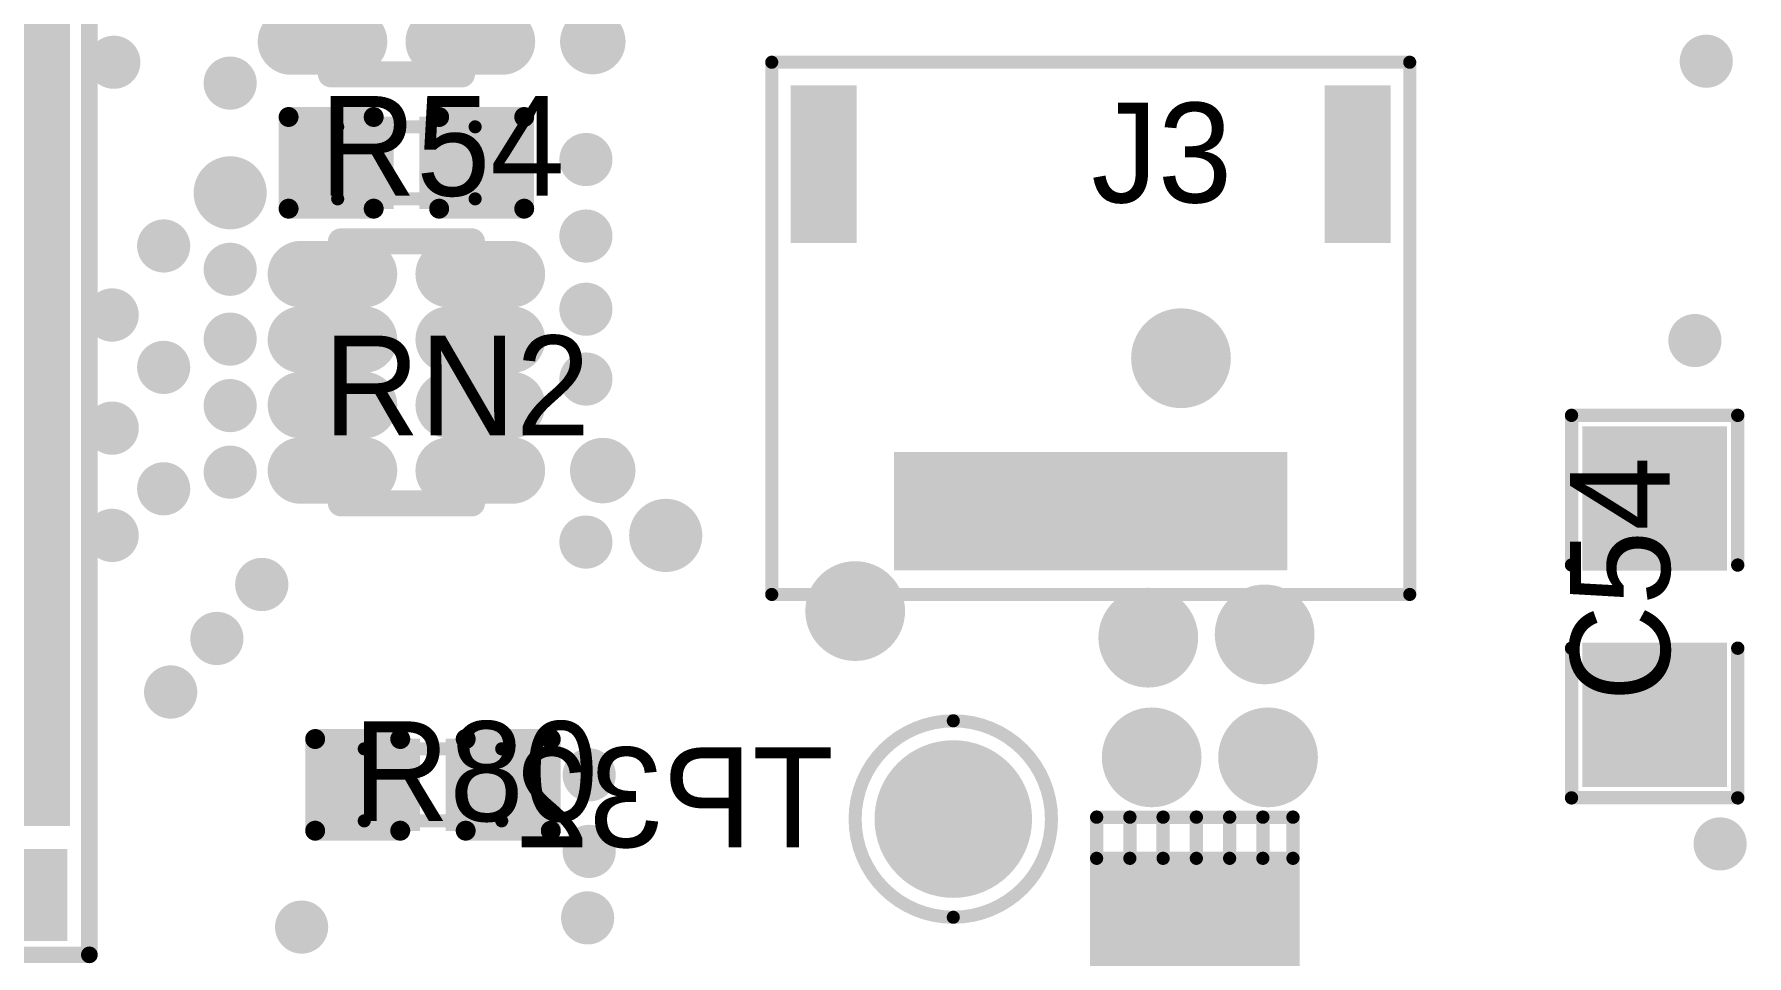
# Model space of a CAD drawing. Extents: x 722 to 1072, y 754 to 1061.
# Drawn here: x 769.14 to 782.22, y 1047.36 to 1054.39 of the extents above; entities that cross this region are included whole.
import ezdxf

# ---------------------------------------------------------------- set-up
doc = ezdxf.new("R2010")
doc.units = 0
doc.layers.get('0').update_dxf_attribs({"linetype": 'CONTINUOUS'})
for name, color, linetype in [('BOTTOMOVERLAY', 54, 'CONTINUOUS'), ('BOTTOMPASTE', 16, 'CONTINUOUS'), ('BOTTOMSOLDER', 6, 'CONTINUOUS'), ('MECHANICAL13', 56, 'CONTINUOUS'), ('MULTILAYER', 9, 'CONTINUOUS'), ('TOPOVERLAY', 2, 'CONTINUOUS'), ('TOPPASTE', 8, 'CONTINUOUS'), ('TOPSOLDER', 216, 'CONTINUOUS'), ('VIAHOLELAYER', 16, 'CONTINUOUS')]:
    doc.layers.add(name, color=color, linetype=linetype)

# ---------------------------------------------------------------- blocks, each defined once
blk = doc.blocks.new('C_0603_159')
at = {"layer": 'TOPOVERLAY', "const_width": 0.102}
for points in [[(-1.46, -0.635), (-1.46, 0.635)], [(-0.318, 0.635), (-1.46, 0.635)], [(1.46, 0.635), (0.318, 0.635)], [(1.46, -0.635), (1.46, 0.635)], [(-0.318, -0.635), (-1.46, -0.635)], [(1.46, -0.635), (0.318, -0.635)]]:
    blk.add_lwpolyline(points, dxfattribs=at)
at = {"layer": 'TOPOVERLAY', "const_width": 0.0508}
for points in [[(-1.486, 0.635, 1), (-1.435, 0.635, 1)], [(-1.486, 0.635, 1), (-1.435, 0.635, 1)], [(-0.343, 0.635, 1), (-0.292, 0.635, 1)], [(0.292, 0.635, 1), (0.343, 0.635, 1)], [(1.435, 0.635, 1), (1.486, 0.635, 1)], [(1.435, 0.635, 1), (1.486, 0.635, 1)], [(-1.486, -0.635, 1), (-1.435, -0.635, 1)], [(-1.486, -0.635, 1), (-1.435, -0.635, 1)], [(-0.343, -0.635, 1), (-0.292, -0.635, 1)], [(0.292, -0.635, 1), (0.343, -0.635, 1)], [(1.435, -0.635, 1), (1.486, -0.635, 1)], [(1.435, -0.635, 1), (1.486, -0.635, 1)]]:
    blk.add_lwpolyline(points, format="xyb", close=True, dxfattribs=at)
at = {"layer": 'TOPPASTE'}
for points in [[(-1.275, -0.45), (-0.376, -0.45), (-1.275, 0.45), (-0.376, 0.45)], [(0.376, -0.45), (1.275, -0.45), (0.376, 0.45), (1.275, 0.45)]]:
    blk.add_solid(points, dxfattribs=at)
at = {"layer": 'TOPSOLDER'}
for points in [[(-1.377, -0.552), (-0.274, -0.552), (-1.377, 0.552), (-0.274, 0.552)], [(0.274, -0.552), (1.377, -0.552), (0.274, 0.552), (1.377, 0.552)]]:
    blk.add_solid(points, dxfattribs=at)
blk = doc.blocks.new('SOD_123_203')
at = {"layer": 'TOPOVERLAY', "const_width": 0.102}
for points in [[(-2.1, 0.75), (-1.215, 0.75)], [(-2.1, 0.75), (-2.1, -0.75)], [(1.215, 0.75), (2.1, 0.75)], [(2.1, 0.75), (2.1, -0.75)], [(2.1, 0.75), (2.414, 0.75)], [(2.414, 0.75), (2.414, -0.75)], [(2.1, 0.496), (2.414, 0.496)], [(2.1, 0.242), (2.414, 0.242)], [(2.1, -0.012), (2.414, -0.012)], [(2.1, -0.266), (2.414, -0.266)], [(2.1, -0.52), (2.414, -0.52)], [(-2.1, -0.75), (-1.215, -0.75)], [(1.215, -0.75), (2.1, -0.75)], [(2.1, -0.75), (2.414, -0.75)]]:
    blk.add_lwpolyline(points, dxfattribs=at)
at = {"layer": 'TOPOVERLAY', "const_width": 0.0508}
for points in [[(-2.125, 0.75, 1), (-2.075, 0.75, 1)], [(-2.125, 0.75, 1), (-2.075, 0.75, 1)], [(-1.24, 0.75, 1), (-1.19, 0.75, 1)], [(1.19, 0.75, 1), (1.24, 0.75, 1)], [(2.075, 0.75, 1), (2.125, 0.75, 1)], [(2.075, 0.75, 1), (2.125, 0.75, 1)], [(2.075, 0.75, 1), (2.125, 0.75, 1)], [(2.389, 0.75, 1), (2.44, 0.75, 1)], [(2.389, 0.75, 1), (2.44, 0.75, 1)], [(2.075, 0.496, 1), (2.125, 0.496, 1)], [(2.389, 0.496, 1), (2.44, 0.496, 1)], [(2.075, 0.242, 1), (2.125, 0.242, 1)], [(2.389, 0.242, 1), (2.44, 0.242, 1)], [(2.075, -0.012, 1), (2.125, -0.012, 1)], [(2.389, -0.012, 1), (2.44, -0.012, 1)], [(2.075, -0.266, 1), (2.125, -0.266, 1)], [(2.389, -0.266, 1), (2.44, -0.266, 1)], [(2.075, -0.52, 1), (2.125, -0.52, 1)], [(2.389, -0.52, 1), (2.44, -0.52, 1)], [(-2.125, -0.75, 1), (-2.075, -0.75, 1)], [(-2.125, -0.75, 1), (-2.075, -0.75, 1)], [(-1.24, -0.75, 1), (-1.19, -0.75, 1)], [(1.19, -0.75, 1), (1.24, -0.75, 1)], [(2.075, -0.75, 1), (2.125, -0.75, 1)], [(2.075, -0.75, 1), (2.125, -0.75, 1)], [(2.075, -0.75, 1), (2.125, -0.75, 1)], [(2.389, -0.75, 1), (2.44, -0.75, 1)], [(2.389, -0.75, 1), (2.44, -0.75, 1)]]:
    blk.add_lwpolyline(points, format="xyb", close=True, dxfattribs=at)
at = {"layer": 'TOPPASTE'}
for points in [[(-1.95, -0.6), (-1.1, -0.6), (-1.95, 0.6), (-1.1, 0.6)], [(1.1, -0.6), (1.95, -0.6), (1.1, 0.6), (1.95, 0.6)]]:
    blk.add_solid(points, dxfattribs=at)
at = {"layer": 'TOPSOLDER'}
for points in [[(-2.052, -0.702), (-0.998, -0.702), (-2.052, 0.702), (-0.998, 0.702)], [(0.998, -0.702), (2.052, -0.702), (0.998, 0.702), (2.052, 0.702)]]:
    blk.add_solid(points, dxfattribs=at)
blk = doc.blocks.new('503480_0600_206')
at = {"layer": 'TOPOVERLAY'}
for points, const_width in [([(-2.104, -2.437), (-2.104, 2.437)], 0.1), ([(1.96, 2.437), (-2.104, 2.437)], 0.1), ([(1.96, -2.437), (1.96, 2.437)], 0.1), ([(2.468, 1.338), (2.087, 1.338)], 0.254), ([(1.96, -2.437), (-2.104, -2.437)], 0.1)]:
    blk.add_lwpolyline(points, dxfattribs=dict(at, const_width=const_width))
for points, const_width in [([(-2.129, 2.437, 1), (-2.079, 2.437, 1)], 0.05), ([(-2.129, 2.437, 1), (-2.079, 2.437, 1)], 0.05), ([(1.935, 2.437, 1), (1.985, 2.437, 1)], 0.05), ([(1.935, 2.437, 1), (1.985, 2.437, 1)], 0.05), ([(2.024, 1.338, 1), (2.151, 1.338, 1)], 0.127), ([(2.405, 1.338, 1), (2.532, 1.338, 1)], 0.127), ([(-2.129, -2.437, 1), (-2.079, -2.437, 1)], 0.05), ([(-2.129, -2.437, 1), (-2.079, -2.437, 1)], 0.05), ([(1.935, -2.437, 1), (1.985, -2.437, 1)], 0.05), ([(1.935, -2.437, 1), (1.985, -2.437, 1)], 0.05)]:
    blk.add_lwpolyline(points, format="xyb", close=True, dxfattribs=dict(at, const_width=const_width))
at = {"layer": 'TOPPASTE'}
for points in [[(-1.825, 1.89), (-0.825, 1.89), (-1.825, 2.19), (-0.825, 2.19)], [(0.975, 1.1), (1.675, 1.1), (0.975, 1.4), (1.675, 1.4)], [(0.975, 0.6), (1.675, 0.6), (0.975, 0.9), (1.675, 0.9)], [(0.975, 0.1), (1.675, 0.1), (0.975, 0.4), (1.675, 0.4)], [(0.975, -0.4), (1.675, -0.4), (0.975, -0.1), (1.675, -0.1)], [(0.975, -0.9), (1.675, -0.9), (0.975, -0.6), (1.675, -0.6)], [(0.975, -1.4), (1.675, -1.4), (0.975, -1.1), (1.675, -1.1)], [(-1.825, -2.19), (-0.825, -2.19), (-1.825, -1.89), (-0.825, -1.89)]]:
    blk.add_solid(points, dxfattribs=at)
at = {"layer": 'TOPSOLDER'}
for points in [[(-1.927, 1.788), (-0.723, 1.788), (-1.927, 2.292), (-0.723, 2.292)], [(0.873, 0.998), (1.777, 0.998), (0.873, 1.502), (1.777, 1.502)], [(0.873, 0.498), (1.777, 0.498), (0.873, 1.002), (1.777, 1.002)], [(0.873, -0.002), (1.777, -0.002), (0.873, 0.502), (1.777, 0.502)], [(0.873, -0.502), (1.777, -0.502), (0.873, 0.002), (1.777, 0.002)], [(0.873, -1.002), (1.777, -1.002), (0.873, -0.498), (1.777, -0.498)], [(0.873, -1.502), (1.777, -1.502), (0.873, -0.998), (1.777, -0.998)], [(-1.927, -2.292), (-0.723, -2.292), (-1.927, -1.788), (-0.723, -1.788)]]:
    blk.add_solid(points, dxfattribs=at)
blk = doc.blocks.new('R0402_247')
at = {"layer": 'MECHANICAL13', "const_width": 0.1}
for points in [[(-0.525, -0.275), (-0.525, 0.275)], [(-0.525, 0.275), (0.525, 0.275)], [(0.525, -0.275), (0.525, 0.275)], [(-0.525, -0.275), (0.525, -0.275)]]:
    blk.add_lwpolyline(points, dxfattribs=at)
at = {"layer": 'MECHANICAL13', "const_width": 0.05}
for points in [[(-0.55, 0.275, 1), (-0.5, 0.275, 1)], [(-0.55, 0.275, 1), (-0.5, 0.275, 1)], [(0.5, 0.275, 1), (0.55, 0.275, 1)], [(0.5, 0.275, 1), (0.55, 0.275, 1)], [(-0.55, -0.275, 1), (-0.5, -0.275, 1)], [(-0.55, -0.275, 1), (-0.5, -0.275, 1)], [(0.5, -0.275, 1), (0.55, -0.275, 1)], [(0.5, -0.275, 1), (0.55, -0.275, 1)]]:
    blk.add_lwpolyline(points, format="xyb", close=True, dxfattribs=at)
at = {"layer": 'TOPOVERLAY', "const_width": 0.152}
for points in [[(-0.9, -0.35), (-0.9, 0.35)], [(-0.9, 0.35), (-0.25, 0.35)], [(0.25, 0.35), (0.9, 0.35)], [(0.9, -0.35), (0.9, 0.35)], [(-0.9, -0.35), (-0.25, -0.35)], [(0.25, -0.35), (0.9, -0.35)]]:
    blk.add_lwpolyline(points, dxfattribs=at)
at = {"layer": 'TOPOVERLAY', "const_width": 0.0762}
for points in [[(-0.938, 0.35, 1), (-0.862, 0.35, 1)], [(-0.938, 0.35, 1), (-0.862, 0.35, 1)], [(-0.288, 0.35, 1), (-0.212, 0.35, 1)], [(0.212, 0.35, 1), (0.288, 0.35, 1)], [(0.862, 0.35, 1), (0.938, 0.35, 1)], [(0.862, 0.35, 1), (0.938, 0.35, 1)], [(-0.938, -0.35, 1), (-0.862, -0.35, 1)], [(-0.938, -0.35, 1), (-0.862, -0.35, 1)], [(-0.288, -0.35, 1), (-0.212, -0.35, 1)], [(0.212, -0.35, 1), (0.288, -0.35, 1)], [(0.862, -0.35, 1), (0.938, -0.35, 1)], [(0.862, -0.35, 1), (0.938, -0.35, 1)]]:
    blk.add_lwpolyline(points, format="xyb", close=True, dxfattribs=at)
at = {"layer": 'TOPPASTE'}
for points in [[(-0.2, -0.25), (-0.2, 0.25), (-0.8, -0.25), (-0.8, 0.25)], [(0.8, -0.25), (0.8, 0.25), (0.2, -0.25), (0.2, 0.25)]]:
    blk.add_solid(points, dxfattribs=at)
at = {"layer": 'TOPSOLDER'}
for points in [[(-0.098, -0.352), (-0.098, 0.352), (-0.902, -0.352), (-0.902, 0.352)], [(0.902, -0.352), (0.902, 0.352), (0.098, -0.352), (0.098, 0.352)]]:
    blk.add_solid(points, dxfattribs=at)
blk = doc.blocks.new('R_0402_262')
at = {"layer": 'MECHANICAL13', "const_width": 0.1}
for points in [[(0.525, 0.275), (-0.525, 0.275)], [(-0.525, 0.275), (-0.525, -0.275)], [(0.525, 0.275), (0.525, -0.275)], [(0.525, -0.275), (-0.525, -0.275)]]:
    blk.add_lwpolyline(points, dxfattribs=at)
at = {"layer": 'MECHANICAL13', "const_width": 0.05}
for points in [[(-0.55, 0.275, 1), (-0.5, 0.275, 1)], [(-0.55, 0.275, 1), (-0.5, 0.275, 1)], [(0.5, 0.275, 1), (0.55, 0.275, 1)], [(0.5, 0.275, 1), (0.55, 0.275, 1)], [(-0.55, -0.275, 1), (-0.5, -0.275, 1)], [(-0.55, -0.275, 1), (-0.5, -0.275, 1)], [(0.5, -0.275, 1), (0.55, -0.275, 1)], [(0.5, -0.275, 1), (0.55, -0.275, 1)]]:
    blk.add_lwpolyline(points, format="xyb", close=True, dxfattribs=at)
at = {"layer": 'TOPOVERLAY', "const_width": 0.152}
for points in [[(-0.25, 0.35), (-0.9, 0.35)], [(-0.9, 0.35), (-0.9, -0.35)], [(0.9, 0.35), (0.25, 0.35)], [(0.9, 0.35), (0.9, -0.35)], [(-0.25, -0.35), (-0.9, -0.35)], [(0.9, -0.35), (0.25, -0.35)]]:
    blk.add_lwpolyline(points, dxfattribs=at)
at = {"layer": 'TOPOVERLAY', "const_width": 0.0762}
for points in [[(-0.938, 0.35, 1), (-0.862, 0.35, 1)], [(-0.938, 0.35, 1), (-0.862, 0.35, 1)], [(-0.288, 0.35, 1), (-0.212, 0.35, 1)], [(0.212, 0.35, 1), (0.288, 0.35, 1)], [(0.862, 0.35, 1), (0.938, 0.35, 1)], [(0.862, 0.35, 1), (0.938, 0.35, 1)], [(-0.938, -0.35, 1), (-0.862, -0.35, 1)], [(-0.938, -0.35, 1), (-0.862, -0.35, 1)], [(-0.288, -0.35, 1), (-0.212, -0.35, 1)], [(0.212, -0.35, 1), (0.288, -0.35, 1)], [(0.862, -0.35, 1), (0.938, -0.35, 1)], [(0.862, -0.35, 1), (0.938, -0.35, 1)]]:
    blk.add_lwpolyline(points, format="xyb", close=True, dxfattribs=at)
at = {"layer": 'TOPPASTE'}
for points in [[(-0.2, -0.25), (-0.2, 0.25), (-0.8, -0.25), (-0.8, 0.25)], [(0.8, -0.25), (0.8, 0.25), (0.2, -0.25), (0.2, 0.25)]]:
    blk.add_solid(points, dxfattribs=at)
at = {"layer": 'TOPSOLDER'}
for points in [[(-0.098, -0.352), (-0.098, 0.352), (-0.902, -0.352), (-0.902, 0.352)], [(0.902, -0.352), (0.902, 0.352), (0.098, -0.352), (0.098, 0.352)]]:
    blk.add_solid(points, dxfattribs=at)
blk = doc.blocks.new('RCA50_8_3_280')
at = {"layer": 'TOPOVERLAY', "const_width": 0.2}
for points in [[(0.5, 1), (-0.5, 1)], [(0.375, 1), (-0.375, 1)], [(0.5, -1), (-0.5, -1)], [(0.375, -1), (-0.375, -1)]]:
    blk.add_lwpolyline(points, dxfattribs=at)
at = {"layer": 'TOPOVERLAY'}
for points, const_width in [([(-0.55, 1, 1), (-0.45, 1, 1)], 0.0999), ([(-0.425, 1, 1), (-0.325, 1, 1)], 0.0999), ([(0.325, 1, 1), (0.425, 1, 1)], 0.0999), ([(0.45, 1, 1), (0.55, 1, 1)], 0.0999), ([(-1.375, 0.75, 1), (-1.625, 0.75, 1)], 0.25), ([(-1.375, 0.75, 1), (-1.625, 0.75, 1)], 0.25), ([(-1.688, 0.75, 1), (-1.563, 0.75, 1)], 0.125), ([(-1.688, 0.75, 1), (-1.563, 0.75, 1)], 0.125), ([(-1.437, 0.75, 1), (-1.312, 0.75, 1)], 0.125), ([(-1.437, 0.75, 1), (-1.312, 0.75, 1)], 0.125), ([(-0.55, -1, 1), (-0.45, -1, 1)], 0.0999), ([(-0.425, -1, 1), (-0.325, -1, 1)], 0.0999), ([(0.325, -1, 1), (0.425, -1, 1)], 0.0999), ([(0.45, -1, 1), (0.55, -1, 1)], 0.0999)]:
    blk.add_lwpolyline(points, format="xyb", close=True, dxfattribs=dict(at, const_width=const_width))
at = {"layer": 'TOPPASTE', "const_width": 0.305}
for points in [[(-0.323, 0.75), (-0.806, 0.75)], [(0.806, 0.75), (0.324, 0.75)], [(-0.323, 0.25), (-0.806, 0.25)], [(0.806, 0.25), (0.324, 0.25)], [(-0.323, -0.25), (-0.806, -0.25)], [(0.806, -0.25), (0.324, -0.25)], [(-0.323, -0.75), (-0.806, -0.75)], [(0.806, -0.75), (0.324, -0.75)]]:
    blk.add_lwpolyline(points, dxfattribs=at)
at = {"layer": 'TOPPASTE', "const_width": 0.152}
for points in [[(-0.882, 0.75, 1), (-0.73, 0.75, 1)], [(-0.4, 0.75, 1), (-0.247, 0.75, 1)], [(0.248, 0.75, 1), (0.4, 0.75, 1)], [(0.73, 0.75, 1), (0.883, 0.75, 1)], [(-0.882, 0.25, 1), (-0.73, 0.25, 1)], [(-0.4, 0.25, 1), (-0.247, 0.25, 1)], [(0.248, 0.25, 1), (0.4, 0.25, 1)], [(0.73, 0.25, 1), (0.883, 0.25, 1)], [(-0.882, -0.25, 1), (-0.73, -0.25, 1)], [(-0.4, -0.25, 1), (-0.247, -0.25, 1)], [(0.248, -0.25, 1), (0.4, -0.25, 1)], [(0.73, -0.25, 1), (0.883, -0.25, 1)], [(-0.882, -0.75, 1), (-0.73, -0.75, 1)], [(-0.4, -0.75, 1), (-0.247, -0.75, 1)], [(0.248, -0.75, 1), (0.4, -0.75, 1)], [(0.73, -0.75, 1), (0.883, -0.75, 1)]]:
    blk.add_lwpolyline(points, format="xyb", close=True, dxfattribs=at)
at = {"layer": 'TOPSOLDER', "const_width": 0.508}
for points in [[(-0.323, 0.75), (-0.806, 0.75)], [(0.806, 0.75), (0.324, 0.75)], [(-0.323, 0.25), (-0.806, 0.25)], [(0.806, 0.25), (0.324, 0.25)], [(-0.323, -0.25), (-0.806, -0.25)], [(0.806, -0.25), (0.324, -0.25)], [(-0.323, -0.75), (-0.806, -0.75)], [(0.806, -0.75), (0.324, -0.75)]]:
    blk.add_lwpolyline(points, dxfattribs=at)
at = {"layer": 'TOPSOLDER', "const_width": 0.254}
for points in [[(-0.933, 0.75, 1), (-0.679, 0.75, 1)], [(-0.45, 0.75, 1), (-0.196, 0.75, 1)], [(0.197, 0.75, 1), (0.451, 0.75, 1)], [(0.679, 0.75, 1), (0.933, 0.75, 1)], [(-0.933, 0.25, 1), (-0.679, 0.25, 1)], [(-0.45, 0.25, 1), (-0.196, 0.25, 1)], [(0.197, 0.25, 1), (0.451, 0.25, 1)], [(0.679, 0.25, 1), (0.933, 0.25, 1)], [(-0.933, -0.25, 1), (-0.679, -0.25, 1)], [(-0.45, -0.25, 1), (-0.196, -0.25, 1)], [(0.197, -0.25, 1), (0.451, -0.25, 1)], [(0.679, -0.25, 1), (0.933, -0.25, 1)], [(-0.933, -0.75, 1), (-0.679, -0.75, 1)], [(-0.45, -0.75, 1), (-0.196, -0.75, 1)], [(0.197, -0.75, 1), (0.451, -0.75, 1)], [(0.679, -0.75, 1), (0.933, -0.75, 1)]]:
    blk.add_lwpolyline(points, format="xyb", close=True, dxfattribs=at)
blk = doc.blocks.new('503304_4240_292')
at = {"layer": 'TOPOVERLAY'}
for points, const_width in [([(-4, 1.778), (-4, 2.032)], 0.2), ([(5.207, 1.7), (-5.2, 1.7)], 0.127), ([(-5.2, -1.7), (-5.2, 1.7)], 0.127), ([(5.207, -1.7), (5.207, 1.7)], 0.127), ([(5.207, -1.7), (-5.2, -1.7)], 0.127)]:
    blk.add_lwpolyline(points, dxfattribs=dict(at, const_width=const_width))
for points, const_width in [([(-4.05, 2.032, 1), (-3.95, 2.032, 1)], 0.1), ([(-4.05, 1.778, 1), (-3.95, 1.778, 1)], 0.1), ([(-5.232, 1.7, 1), (-5.168, 1.7, 1)], 0.0635), ([(-5.232, 1.7, 1), (-5.168, 1.7, 1)], 0.0635), ([(5.175, 1.7, 1), (5.239, 1.7, 1)], 0.0635), ([(5.175, 1.7, 1), (5.239, 1.7, 1)], 0.0635), ([(-5.232, -1.7, 1), (-5.168, -1.7, 1)], 0.0635), ([(-5.232, -1.7, 1), (-5.168, -1.7, 1)], 0.0635), ([(5.175, -1.7, 1), (5.239, -1.7, 1)], 0.0635), ([(5.175, -1.7, 1), (5.239, -1.7, 1)], 0.0635)]:
    blk.add_lwpolyline(points, format="xyb", close=True, dxfattribs=dict(at, const_width=const_width))
at = {"layer": 'TOPPASTE'}
for points in [[(-3.88, 1), (-3.88, 1.45), (-4.12, 1), (-4.12, 1.45)], [(-3.48, 1), (-3.48, 1.45), (-3.72, 1), (-3.72, 1.45)], [(-3.08, 1), (-3.08, 1.45), (-3.32, 1), (-3.32, 1.45)], [(-2.68, 1), (-2.68, 1.45), (-2.92, 1), (-2.92, 1.45)], [(-2.28, 1), (-2.28, 1.45), (-2.52, 1), (-2.52, 1.45)], [(-1.88, 1), (-1.88, 1.45), (-2.12, 1), (-2.12, 1.45)], [(-1.48, 1), (-1.48, 1.45), (-1.72, 1), (-1.72, 1.45)], [(-1.08, 1), (-1.08, 1.45), (-1.32, 1), (-1.32, 1.45)], [(-0.68, 1), (-0.68, 1.45), (-0.92, 1), (-0.92, 1.45)], [(-0.28, 1), (-0.28, 1.45), (-0.52, 1), (-0.52, 1.45)], [(0.12, 1), (0.12, 1.45), (-0.12, 1), (-0.12, 1.45)], [(0.52, 1), (0.52, 1.45), (0.28, 1), (0.28, 1.45)], [(0.92, 1), (0.92, 1.45), (0.68, 1), (0.68, 1.45)], [(1.32, 1), (1.32, 1.45), (1.08, 1), (1.08, 1.45)], [(1.72, 1), (1.72, 1.45), (1.48, 1), (1.48, 1.45)], [(2.12, 1), (2.12, 1.45), (1.88, 1), (1.88, 1.45)], [(2.52, 1), (2.52, 1.45), (2.28, 1), (2.28, 1.45)], [(2.92, 1), (2.92, 1.45), (2.68, 1), (2.68, 1.45)], [(3.32, 1), (3.32, 1.45), (3.08, 1), (3.08, 1.45)], [(3.72, 1), (3.72, 1.45), (3.48, 1), (3.48, 1.45)], [(4.12, 1), (4.12, 1.45), (3.88, 1), (3.88, 1.45)], [(-4.5, 0.96), (-4.5, 1.43), (-5, 0.96), (-5, 1.43)], [(5, 0.96), (5, 1.43), (4.5, 0.96), (4.5, 1.43)], [(-3.825, 0.27), (-3.825, 1), (-4.175, 0.27), (-4.175, 1)], [(-3.425, 0.27), (-3.425, 1), (-3.775, 0.27), (-3.775, 1)], [(-3.025, 0.27), (-3.025, 1), (-3.375, 0.27), (-3.375, 1)], [(-2.625, 0.27), (-2.625, 1), (-2.975, 0.27), (-2.975, 1)], [(-2.225, 0.27), (-2.225, 1), (-2.575, 0.27), (-2.575, 1)], [(-1.825, 0.27), (-1.825, 1), (-2.175, 0.27), (-2.175, 1)], [(-1.425, 0.27), (-1.425, 1), (-1.775, 0.27), (-1.775, 1)], [(-1.025, 0.27), (-1.025, 1), (-1.375, 0.27), (-1.375, 1)], [(-0.625, 0.27), (-0.625, 1), (-0.975, 0.27), (-0.975, 1)], [(-0.225, 0.27), (-0.225, 1), (-0.575, 0.27), (-0.575, 1)], [(0.175, 0.27), (0.175, 1), (-0.175, 0.27), (-0.175, 1)], [(0.575, 0.27), (0.575, 1), (0.225, 0.27), (0.225, 1)], [(0.975, 0.27), (0.975, 1), (0.625, 0.27), (0.625, 1)], [(1.375, 0.27), (1.375, 1), (1.025, 0.27), (1.025, 1)], [(1.775, 0.27), (1.775, 1), (1.425, 0.27), (1.425, 1)], [(2.175, 0.27), (2.175, 1), (1.825, 0.27), (1.825, 1)], [(2.575, 0.27), (2.575, 1), (2.225, 0.27), (2.225, 1)], [(2.975, 0.27), (2.975, 1), (2.625, 0.27), (2.625, 1)], [(3.375, 0.27), (3.375, 1), (3.025, 0.27), (3.025, 1)], [(3.775, 0.27), (3.775, 1), (3.425, 0.27), (3.425, 1)], [(4.175, 0.27), (4.175, 1), (3.825, 0.27), (3.825, 1)], [(-3.825, -1), (-3.825, -0.27), (-4.175, -1), (-4.175, -0.27)], [(-3.425, -1), (-3.425, -0.27), (-3.775, -1), (-3.775, -0.27)], [(-3.025, -1), (-3.025, -0.27), (-3.375, -1), (-3.375, -0.27)], [(-2.975, -0.27), (-2.975, -1), (-2.625, -0.27), (-2.625, -1)], [(-2.575, -0.27), (-2.575, -1), (-2.225, -0.27), (-2.225, -1)], [(-2.175, -0.27), (-2.175, -1), (-1.825, -0.27), (-1.825, -1)], [(-1.775, -0.27), (-1.775, -1), (-1.425, -0.27), (-1.425, -1)], [(-1.375, -0.27), (-1.375, -1), (-1.025, -0.27), (-1.025, -1)], [(-0.975, -0.27), (-0.975, -1), (-0.625, -0.27), (-0.625, -1)], [(-0.575, -0.27), (-0.575, -1), (-0.225, -0.27), (-0.225, -1)], [(-0.175, -0.27), (-0.175, -1), (0.175, -0.27), (0.175, -1)], [(0.225, -0.27), (0.225, -1), (0.575, -0.27), (0.575, -1)], [(0.625, -0.27), (0.625, -1), (0.975, -0.27), (0.975, -1)], [(1.025, -0.27), (1.025, -1), (1.375, -0.27), (1.375, -1)], [(1.425, -0.27), (1.425, -1), (1.775, -0.27), (1.775, -1)], [(1.825, -0.27), (1.825, -1), (2.175, -0.27), (2.175, -1)], [(2.225, -0.27), (2.225, -1), (2.575, -0.27), (2.575, -1)], [(2.625, -0.27), (2.625, -1), (2.975, -0.27), (2.975, -1)], [(3.025, -0.27), (3.025, -1), (3.375, -0.27), (3.375, -1)], [(3.425, -0.27), (3.425, -1), (3.775, -0.27), (3.775, -1)], [(3.825, -0.27), (3.825, -1), (4.175, -0.27), (4.175, -1)], [(-4.5, -1.43), (-4.5, -0.96), (-5, -1.43), (-5, -0.96)], [(-3.88, -1.45), (-3.88, -1), (-4.12, -1.45), (-4.12, -1)], [(-3.48, -1.45), (-3.48, -1), (-3.72, -1.45), (-3.72, -1)], [(-3.08, -1.45), (-3.08, -1), (-3.32, -1.45), (-3.32, -1)], [(-2.92, -1), (-2.92, -1.45), (-2.68, -1), (-2.68, -1.45)], [(-2.52, -1), (-2.52, -1.45), (-2.28, -1), (-2.28, -1.45)], [(-2.12, -1), (-2.12, -1.45), (-1.88, -1), (-1.88, -1.45)], [(-1.72, -1), (-1.72, -1.45), (-1.48, -1), (-1.48, -1.45)], [(-1.32, -1), (-1.32, -1.45), (-1.08, -1), (-1.08, -1.45)], [(-0.92, -1), (-0.92, -1.45), (-0.68, -1), (-0.68, -1.45)], [(-0.52, -1), (-0.52, -1.45), (-0.28, -1), (-0.28, -1.45)], [(-0.12, -1), (-0.12, -1.45), (0.12, -1), (0.12, -1.45)], [(0.28, -1), (0.28, -1.45), (0.52, -1), (0.52, -1.45)], [(0.68, -1), (0.68, -1.45), (0.92, -1), (0.92, -1.45)], [(1.08, -1), (1.08, -1.45), (1.32, -1), (1.32, -1.45)], [(1.48, -1), (1.48, -1.45), (1.72, -1), (1.72, -1.45)], [(1.88, -1), (1.88, -1.45), (2.12, -1), (2.12, -1.45)], [(2.28, -1), (2.28, -1.45), (2.52, -1), (2.52, -1.45)], [(2.68, -1), (2.68, -1.45), (2.92, -1), (2.92, -1.45)], [(3.08, -1), (3.08, -1.45), (3.32, -1), (3.32, -1.45)], [(3.48, -1), (3.48, -1.45), (3.72, -1), (3.72, -1.45)], [(3.88, -1), (3.88, -1.45), (4.12, -1), (4.12, -1.45)], [(5, -1.43), (5, -0.96), (4.5, -1.43), (4.5, -0.96)]]:
    blk.add_solid(points, dxfattribs=at)
at = {"layer": 'TOPSOLDER'}
for points in [[(-4.398, 0.858), (-4.398, 1.532), (-5.102, 0.858), (-5.102, 1.532)], [(-3.778, 0.898), (-3.778, 1.552), (-4.222, 0.898), (-4.222, 1.552)], [(-3.378, 0.898), (-3.378, 1.552), (-3.822, 0.898), (-3.822, 1.552)], [(-2.978, 0.898), (-2.978, 1.552), (-3.422, 0.898), (-3.422, 1.552)], [(-2.578, 0.898), (-2.578, 1.552), (-3.022, 0.898), (-3.022, 1.552)], [(-2.178, 0.898), (-2.178, 1.552), (-2.622, 0.898), (-2.622, 1.552)], [(-1.778, 0.898), (-1.778, 1.552), (-2.222, 0.898), (-2.222, 1.552)], [(-1.378, 0.898), (-1.378, 1.552), (-1.822, 0.898), (-1.822, 1.552)], [(-0.978, 0.898), (-0.978, 1.552), (-1.422, 0.898), (-1.422, 1.552)], [(-0.578, 0.898), (-0.578, 1.552), (-1.022, 0.898), (-1.022, 1.552)], [(-0.178, 0.898), (-0.178, 1.552), (-0.622, 0.898), (-0.622, 1.552)], [(0.222, 0.898), (0.222, 1.552), (-0.222, 0.898), (-0.222, 1.552)], [(0.622, 0.898), (0.622, 1.552), (0.178, 0.898), (0.178, 1.552)], [(1.022, 0.898), (1.022, 1.552), (0.578, 0.898), (0.578, 1.552)], [(1.422, 0.898), (1.422, 1.552), (0.978, 0.898), (0.978, 1.552)], [(1.822, 0.898), (1.822, 1.552), (1.378, 0.898), (1.378, 1.552)], [(2.222, 0.898), (2.222, 1.552), (1.778, 0.898), (1.778, 1.552)], [(2.622, 0.898), (2.622, 1.552), (2.178, 0.898), (2.178, 1.552)], [(3.022, 0.898), (3.022, 1.552), (2.578, 0.898), (2.578, 1.552)], [(3.422, 0.898), (3.422, 1.552), (2.978, 0.898), (2.978, 1.552)], [(3.822, 0.898), (3.822, 1.552), (3.378, 0.898), (3.378, 1.552)], [(4.222, 0.898), (4.222, 1.552), (3.778, 0.898), (3.778, 1.552)], [(5.102, 0.858), (5.102, 1.532), (4.398, 0.858), (4.398, 1.532)], [(-3.723, 0.168), (-3.723, 1.102), (-4.277, 0.168), (-4.277, 1.102)], [(-3.323, 0.168), (-3.323, 1.102), (-3.877, 0.168), (-3.877, 1.102)], [(-2.923, 0.168), (-2.923, 1.102), (-3.477, 0.168), (-3.477, 1.102)], [(-2.523, 0.168), (-2.523, 1.102), (-3.077, 0.168), (-3.077, 1.102)], [(-2.123, 0.168), (-2.123, 1.102), (-2.677, 0.168), (-2.677, 1.102)], [(-1.723, 0.168), (-1.723, 1.102), (-2.277, 0.168), (-2.277, 1.102)], [(-1.323, 0.168), (-1.323, 1.102), (-1.877, 0.168), (-1.877, 1.102)], [(-0.923, 0.168), (-0.923, 1.102), (-1.477, 0.168), (-1.477, 1.102)], [(-0.523, 0.168), (-0.523, 1.102), (-1.077, 0.168), (-1.077, 1.102)], [(-0.123, 0.168), (-0.123, 1.102), (-0.677, 0.168), (-0.677, 1.102)], [(0.277, 0.168), (0.277, 1.102), (-0.277, 0.168), (-0.277, 1.102)], [(0.677, 0.168), (0.677, 1.102), (0.123, 0.168), (0.123, 1.102)], [(1.077, 0.168), (1.077, 1.102), (0.523, 0.168), (0.523, 1.102)], [(1.477, 0.168), (1.477, 1.102), (0.923, 0.168), (0.923, 1.102)], [(1.877, 0.168), (1.877, 1.102), (1.323, 0.168), (1.323, 1.102)], [(2.277, 0.168), (2.277, 1.102), (1.723, 0.168), (1.723, 1.102)], [(2.677, 0.168), (2.677, 1.102), (2.123, 0.168), (2.123, 1.102)], [(3.077, 0.168), (3.077, 1.102), (2.523, 0.168), (2.523, 1.102)], [(3.477, 0.168), (3.477, 1.102), (2.923, 0.168), (2.923, 1.102)], [(3.877, 0.168), (3.877, 1.102), (3.323, 0.168), (3.323, 1.102)], [(4.277, 0.168), (4.277, 1.102), (3.723, 0.168), (3.723, 1.102)], [(-3.723, -1.102), (-3.723, -0.168), (-4.277, -1.102), (-4.277, -0.168)], [(-3.323, -1.102), (-3.323, -0.168), (-3.877, -1.102), (-3.877, -0.168)], [(-2.923, -1.102), (-2.923, -0.168), (-3.477, -1.102), (-3.477, -0.168)], [(-3.077, -0.168), (-3.077, -1.102), (-2.523, -0.168), (-2.523, -1.102)], [(-2.677, -0.168), (-2.677, -1.102), (-2.123, -0.168), (-2.123, -1.102)], [(-2.277, -0.168), (-2.277, -1.102), (-1.723, -0.168), (-1.723, -1.102)], [(-1.877, -0.168), (-1.877, -1.102), (-1.323, -0.168), (-1.323, -1.102)], [(-1.477, -0.168), (-1.477, -1.102), (-0.923, -0.168), (-0.923, -1.102)], [(-1.077, -0.168), (-1.077, -1.102), (-0.523, -0.168), (-0.523, -1.102)], [(-0.677, -0.168), (-0.677, -1.102), (-0.123, -0.168), (-0.123, -1.102)], [(-0.277, -0.168), (-0.277, -1.102), (0.277, -0.168), (0.277, -1.102)], [(0.123, -0.168), (0.123, -1.102), (0.677, -0.168), (0.677, -1.102)], [(0.523, -0.168), (0.523, -1.102), (1.077, -0.168), (1.077, -1.102)], [(0.923, -0.168), (0.923, -1.102), (1.477, -0.168), (1.477, -1.102)], [(1.323, -0.168), (1.323, -1.102), (1.877, -0.168), (1.877, -1.102)], [(1.723, -0.168), (1.723, -1.102), (2.277, -0.168), (2.277, -1.102)], [(2.123, -0.168), (2.123, -1.102), (2.677, -0.168), (2.677, -1.102)], [(2.523, -0.168), (2.523, -1.102), (3.077, -0.168), (3.077, -1.102)], [(2.923, -0.168), (2.923, -1.102), (3.477, -0.168), (3.477, -1.102)], [(3.323, -0.168), (3.323, -1.102), (3.877, -0.168), (3.877, -1.102)], [(3.723, -0.168), (3.723, -1.102), (4.277, -0.168), (4.277, -1.102)], [(-4.398, -1.532), (-4.398, -0.858), (-5.102, -1.532), (-5.102, -0.858)], [(-3.778, -1.552), (-3.778, -0.898), (-4.222, -1.552), (-4.222, -0.898)], [(-3.378, -1.552), (-3.378, -0.898), (-3.822, -1.552), (-3.822, -0.898)], [(-2.978, -1.552), (-2.978, -0.898), (-3.422, -1.552), (-3.422, -0.898)], [(-3.022, -0.898), (-3.022, -1.552), (-2.578, -0.898), (-2.578, -1.552)], [(-2.622, -0.898), (-2.622, -1.552), (-2.178, -0.898), (-2.178, -1.552)], [(-2.222, -0.898), (-2.222, -1.552), (-1.778, -0.898), (-1.778, -1.552)], [(-1.822, -0.898), (-1.822, -1.552), (-1.378, -0.898), (-1.378, -1.552)], [(-1.422, -0.898), (-1.422, -1.552), (-0.978, -0.898), (-0.978, -1.552)], [(-1.022, -0.898), (-1.022, -1.552), (-0.578, -0.898), (-0.578, -1.552)], [(-0.622, -0.898), (-0.622, -1.552), (-0.178, -0.898), (-0.178, -1.552)], [(-0.222, -0.898), (-0.222, -1.552), (0.222, -0.898), (0.222, -1.552)], [(0.178, -0.898), (0.178, -1.552), (0.622, -0.898), (0.622, -1.552)], [(0.578, -0.898), (0.578, -1.552), (1.022, -0.898), (1.022, -1.552)], [(0.978, -0.898), (0.978, -1.552), (1.422, -0.898), (1.422, -1.552)], [(1.378, -0.898), (1.378, -1.552), (1.822, -0.898), (1.822, -1.552)], [(1.778, -0.898), (1.778, -1.552), (2.222, -0.898), (2.222, -1.552)], [(2.178, -0.898), (2.178, -1.552), (2.622, -0.898), (2.622, -1.552)], [(2.578, -0.898), (2.578, -1.552), (3.022, -0.898), (3.022, -1.552)], [(2.978, -0.898), (2.978, -1.552), (3.422, -0.898), (3.422, -1.552)], [(3.378, -0.898), (3.378, -1.552), (3.822, -0.898), (3.822, -1.552)], [(3.778, -0.898), (3.778, -1.552), (4.222, -0.898), (4.222, -1.552)], [(5.102, -1.532), (5.102, -0.858), (4.398, -1.532), (4.398, -0.858)]]:
    blk.add_solid(points, dxfattribs=at)
blk = doc.blocks.new('RCA50_8_3_295')
at = {"layer": 'TOPOVERLAY', "const_width": 0.2}
for points in [[(0.5, 1), (-0.5, 1)], [(0.375, 1), (-0.375, 1)], [(0.5, -1), (-0.5, -1)], [(0.375, -1), (-0.375, -1)]]:
    blk.add_lwpolyline(points, dxfattribs=at)
at = {"layer": 'TOPOVERLAY'}
for points, const_width in [([(-0.55, 1, 1), (-0.45, 1, 1)], 0.0999), ([(-0.425, 1, 1), (-0.325, 1, 1)], 0.0999), ([(0.325, 1, 1), (0.425, 1, 1)], 0.0999), ([(0.45, 1, 1), (0.55, 1, 1)], 0.0999), ([(-1.375, 0.75, 1), (-1.625, 0.75, 1)], 0.25), ([(-1.375, 0.75, 1), (-1.625, 0.75, 1)], 0.25), ([(-1.688, 0.75, 1), (-1.563, 0.75, 1)], 0.125), ([(-1.688, 0.75, 1), (-1.563, 0.75, 1)], 0.125), ([(-1.437, 0.75, 1), (-1.312, 0.75, 1)], 0.125), ([(-1.437, 0.75, 1), (-1.312, 0.75, 1)], 0.125), ([(-0.55, -1, 1), (-0.45, -1, 1)], 0.0999), ([(-0.425, -1, 1), (-0.325, -1, 1)], 0.0999), ([(0.325, -1, 1), (0.425, -1, 1)], 0.0999), ([(0.45, -1, 1), (0.55, -1, 1)], 0.0999)]:
    blk.add_lwpolyline(points, format="xyb", close=True, dxfattribs=dict(at, const_width=const_width))
at = {"layer": 'TOPPASTE', "const_width": 0.305}
for points in [[(-0.323, 0.75), (-0.806, 0.75)], [(0.806, 0.75), (0.324, 0.75)], [(-0.323, 0.25), (-0.806, 0.25)], [(0.806, 0.25), (0.324, 0.25)], [(-0.323, -0.25), (-0.806, -0.25)], [(0.806, -0.25), (0.324, -0.25)], [(-0.323, -0.75), (-0.806, -0.75)], [(0.806, -0.75), (0.324, -0.75)]]:
    blk.add_lwpolyline(points, dxfattribs=at)
at = {"layer": 'TOPPASTE', "const_width": 0.152}
for points in [[(-0.882, 0.75, 1), (-0.73, 0.75, 1)], [(-0.4, 0.75, 1), (-0.247, 0.75, 1)], [(0.248, 0.75, 1), (0.4, 0.75, 1)], [(0.73, 0.75, 1), (0.883, 0.75, 1)], [(-0.882, 0.25, 1), (-0.73, 0.25, 1)], [(-0.4, 0.25, 1), (-0.247, 0.25, 1)], [(0.248, 0.25, 1), (0.4, 0.25, 1)], [(0.73, 0.25, 1), (0.883, 0.25, 1)], [(-0.882, -0.25, 1), (-0.73, -0.25, 1)], [(-0.4, -0.25, 1), (-0.247, -0.25, 1)], [(0.248, -0.25, 1), (0.4, -0.25, 1)], [(0.73, -0.25, 1), (0.883, -0.25, 1)], [(-0.882, -0.75, 1), (-0.73, -0.75, 1)], [(-0.4, -0.75, 1), (-0.247, -0.75, 1)], [(0.248, -0.75, 1), (0.4, -0.75, 1)], [(0.73, -0.75, 1), (0.883, -0.75, 1)]]:
    blk.add_lwpolyline(points, format="xyb", close=True, dxfattribs=at)
at = {"layer": 'TOPSOLDER', "const_width": 0.508}
for points in [[(-0.323, 0.75), (-0.806, 0.75)], [(0.806, 0.75), (0.324, 0.75)], [(-0.323, 0.25), (-0.806, 0.25)], [(0.806, 0.25), (0.324, 0.25)], [(-0.323, -0.25), (-0.806, -0.25)], [(0.806, -0.25), (0.324, -0.25)], [(-0.323, -0.75), (-0.806, -0.75)], [(0.806, -0.75), (0.324, -0.75)]]:
    blk.add_lwpolyline(points, dxfattribs=at)
at = {"layer": 'TOPSOLDER', "const_width": 0.254}
for points in [[(-0.933, 0.75, 1), (-0.679, 0.75, 1)], [(-0.45, 0.75, 1), (-0.196, 0.75, 1)], [(0.197, 0.75, 1), (0.451, 0.75, 1)], [(0.679, 0.75, 1), (0.933, 0.75, 1)], [(-0.933, 0.25, 1), (-0.679, 0.25, 1)], [(-0.45, 0.25, 1), (-0.196, 0.25, 1)], [(0.197, 0.25, 1), (0.451, 0.25, 1)], [(0.679, 0.25, 1), (0.933, 0.25, 1)], [(-0.933, -0.25, 1), (-0.679, -0.25, 1)], [(-0.45, -0.25, 1), (-0.196, -0.25, 1)], [(0.197, -0.25, 1), (0.451, -0.25, 1)], [(0.679, -0.25, 1), (0.933, -0.25, 1)], [(-0.933, -0.75, 1), (-0.679, -0.75, 1)], [(-0.45, -0.75, 1), (-0.196, -0.75, 1)], [(0.197, -0.75, 1), (0.451, -0.75, 1)], [(0.679, -0.75, 1), (0.933, -0.75, 1)]]:
    blk.add_lwpolyline(points, format="xyb", close=True, dxfattribs=at)
blk = doc.blocks.new('TESTPOINT2_B_347')
at = {"layer": 'BOTTOMOVERLAY'}
for points, const_width in [([(0.75, 0, 1), (-0.75, 0, 1)], 0.1), ([(-0.775, 0, 1), (-0.725, 0, 1)], 0.05), ([(0.725, 0, 1), (0.775, 0, 1)], 0.05)]:
    blk.add_lwpolyline(points, format="xyb", close=True, dxfattribs=dict(at, const_width=const_width))
at = {"layer": 'BOTTOMPASTE', "const_width": 0.5}
blk.add_lwpolyline([(-0.25, 0, 1), (0.25, 0, 1)], format="xyb", close=True, dxfattribs=at)
at = {"layer": 'BOTTOMSOLDER', "const_width": 0.602}
blk.add_lwpolyline([(-0.301, 0, 1), (0.301, 0, 1)], format="xyb", close=True, dxfattribs=at)

msp = doc.modelspace()

# ---------------------------------------------------------------- linework, layer by layer
at = {"layer": 'MULTILAYER'}
for points, const_width in [([(769.648, 1054.178, 1), (769.851, 1054.178, 1)], 0.203), ([(781.814, 1054.186, 1), (782.017, 1054.186, 1)], 0.203), ([(770.537, 1054.019, 1), (770.74, 1054.019, 1)], 0.203), ([(773.255, 1053.435, 1), (773.458, 1053.435, 1)], 0.203), ([(770.499, 1053.181, 1), (770.778, 1053.181, 1)], 0.279), ([(773.255, 1052.851, 1), (773.458, 1052.851, 1)], 0.203), ([(770.029, 1052.775, 1), (770.232, 1052.775, 1)], 0.203), ([(770.537, 1052.597, 1), (770.74, 1052.597, 1)], 0.203), ([(769.635, 1052.248, 1), (769.839, 1052.248, 1)], 0.203), ([(773.255, 1052.292, 1), (773.458, 1052.292, 1)], 0.203), ([(770.537, 1052.064, 1), (770.74, 1052.064, 1)], 0.203), ([(777.712, 1051.918, 1), (778.093, 1051.918, 1)], 0.381), ([(781.727, 1052.053, 1), (781.93, 1052.053, 1)], 0.203), ([(770.029, 1051.848, 1), (770.232, 1051.848, 1)], 0.203), ([(773.255, 1051.759, 1), (773.458, 1051.759, 1)], 0.203), ([(770.537, 1051.556, 1), (770.74, 1051.556, 1)], 0.203), ([(769.635, 1051.384, 1), (769.839, 1051.384, 1)], 0.203), ([(770.537, 1051.048, 1), (770.74, 1051.048, 1)], 0.203), ([(770.029, 1050.921, 1), (770.232, 1050.921, 1)], 0.203), ([(773.826, 1050.565, 1), (774.106, 1050.565, 1)], 0.279), ([(769.635, 1050.565, 1), (769.839, 1050.565, 1)], 0.203), ([(773.255, 1050.514, 1), (773.458, 1050.514, 1)], 0.203), ([(770.778, 1050.19, 1), (770.982, 1050.19, 1)], 0.203), ([(775.223, 1049.987, 1), (775.604, 1049.987, 1)], 0.381), ([(777.462, 1049.784, 1), (777.843, 1049.784, 1)], 0.381), ([(778.351, 1049.809, 1), (778.732, 1049.809, 1)], 0.381), ([(770.435, 1049.778, 1), (770.639, 1049.778, 1)], 0.203), ([(770.082, 1049.369, 1), (770.286, 1049.369, 1)], 0.203), ([(777.488, 1048.87, 1), (777.869, 1048.87, 1)], 0.381), ([(778.377, 1048.87, 1), (778.758, 1048.87, 1)], 0.381), ([(773.28, 1048.736, 1), (773.483, 1048.736, 1)], 0.203), ([(773.28, 1048.152, 1), (773.483, 1048.152, 1)], 0.203), ([(781.92, 1048.209, 1), (782.123, 1048.209, 1)], 0.203), ([(773.268, 1047.644, 1), (773.471, 1047.644, 1)], 0.203), ([(771.083, 1047.574, 1), (771.286, 1047.574, 1)], 0.203)]:
    msp.add_lwpolyline(points, format="xyb", close=True, dxfattribs=dict(at, const_width=const_width))
at = {"layer": 'VIAHOLELAYER'}
for points, const_width in [([(769.698, 1054.178, 1), (769.8, 1054.178, 1)], 0.102), ([(781.865, 1054.186, 1), (781.967, 1054.186, 1)], 0.102), ([(770.588, 1054.019, 1), (770.689, 1054.019, 1)], 0.102), ([(773.306, 1053.435, 1), (773.407, 1053.435, 1)], 0.102), ([(770.562, 1053.181, 1), (770.715, 1053.181, 1)], 0.152), ([(773.306, 1052.851, 1), (773.407, 1052.851, 1)], 0.102), ([(770.08, 1052.775, 1), (770.181, 1052.775, 1)], 0.102), ([(770.588, 1052.597, 1), (770.689, 1052.597, 1)], 0.102), ([(773.306, 1052.292, 1), (773.407, 1052.292, 1)], 0.102), ([(769.686, 1052.248, 1), (769.788, 1052.248, 1)], 0.102), ([(770.588, 1052.064, 1), (770.689, 1052.064, 1)], 0.102), ([(777.788, 1051.918, 1), (778.017, 1051.918, 1)], 0.229), ([(781.778, 1052.053, 1), (781.88, 1052.053, 1)], 0.102), ([(770.08, 1051.848, 1), (770.181, 1051.848, 1)], 0.102), ([(773.306, 1051.759, 1), (773.407, 1051.759, 1)], 0.102), ([(770.588, 1051.556, 1), (770.689, 1051.556, 1)], 0.102), ([(769.686, 1051.384, 1), (769.788, 1051.384, 1)], 0.102), ([(770.588, 1051.048, 1), (770.689, 1051.048, 1)], 0.102), ([(770.08, 1050.921, 1), (770.181, 1050.921, 1)], 0.102), ([(773.89, 1050.565, 1), (774.042, 1050.565, 1)], 0.152), ([(769.686, 1050.565, 1), (769.788, 1050.565, 1)], 0.102), ([(773.306, 1050.514, 1), (773.407, 1050.514, 1)], 0.102), ([(770.829, 1050.19, 1), (770.931, 1050.19, 1)], 0.102), ([(775.299, 1049.987, 1), (775.528, 1049.987, 1)], 0.229), ([(778.427, 1049.809, 1), (778.656, 1049.809, 1)], 0.229), ([(777.538, 1049.784, 1), (777.767, 1049.784, 1)], 0.229), ([(770.486, 1049.778, 1), (770.588, 1049.778, 1)], 0.102), ([(770.133, 1049.369, 1), (770.235, 1049.369, 1)], 0.102), ([(777.564, 1048.87, 1), (777.792, 1048.87, 1)], 0.229), ([(778.453, 1048.87, 1), (778.681, 1048.87, 1)], 0.229), ([(773.331, 1048.736, 1), (773.433, 1048.736, 1)], 0.102), ([(773.331, 1048.152, 1), (773.433, 1048.152, 1)], 0.102), ([(781.971, 1048.209, 1), (782.072, 1048.209, 1)], 0.102), ([(773.318, 1047.644, 1), (773.42, 1047.644, 1)], 0.102), ([(771.134, 1047.574, 1), (771.236, 1047.574, 1)], 0.102)]:
    msp.add_lwpolyline(points, format="xyb", close=True, dxfattribs=dict(at, const_width=const_width))

# ---------------------------------------------------------------- block references
for name, p, rotation in [('503304_4240_292', (767.863, 1052.569), 270), ('RCA50_8_3_280', (771.909, 1055.086), 180), ('503480_0600_206', (777.213, 1052.074), 270), ('R0402_247', (771.985, 1053.41), 360), ('RCA50_8_3_295', (771.985, 1051.81), 180), ('C_0603_159', (781.521, 1050.021), 270), ('TESTPOINT2_B_347', (776.163, 1048.399), 270), ('R_0402_262', (772.188, 1048.66), 180), ('SOD_123_203', (778.008, 1045.999), 90)]:
    msp.add_blockref(name, p, dxfattribs=dict(rotation=rotation))

# ---------------------------------------------------------------- texts
at = {"layer": 'BOTTOMOVERLAY', "text_generation_flag": 2}
msp.add_text('TP32', height=0.762, dxfattribs=at).set_placement((775.249, 1048.184))
at = {"layer": 'TOPOVERLAY'}
for s, p in [('R54', (771.324, 1053.158)), ('J3', (777.217, 1053.107)), ('RN2', (771.35, 1051.329)), ('R80', (771.578, 1048.383))]:
    msp.add_text(s, height=0.762, dxfattribs=at).set_placement(p)
msp.add_text('C54', height=0.762, rotation=90, dxfattribs=at).set_placement((781.637, 1049.297))

doc.saveas('drawing.dxf')
